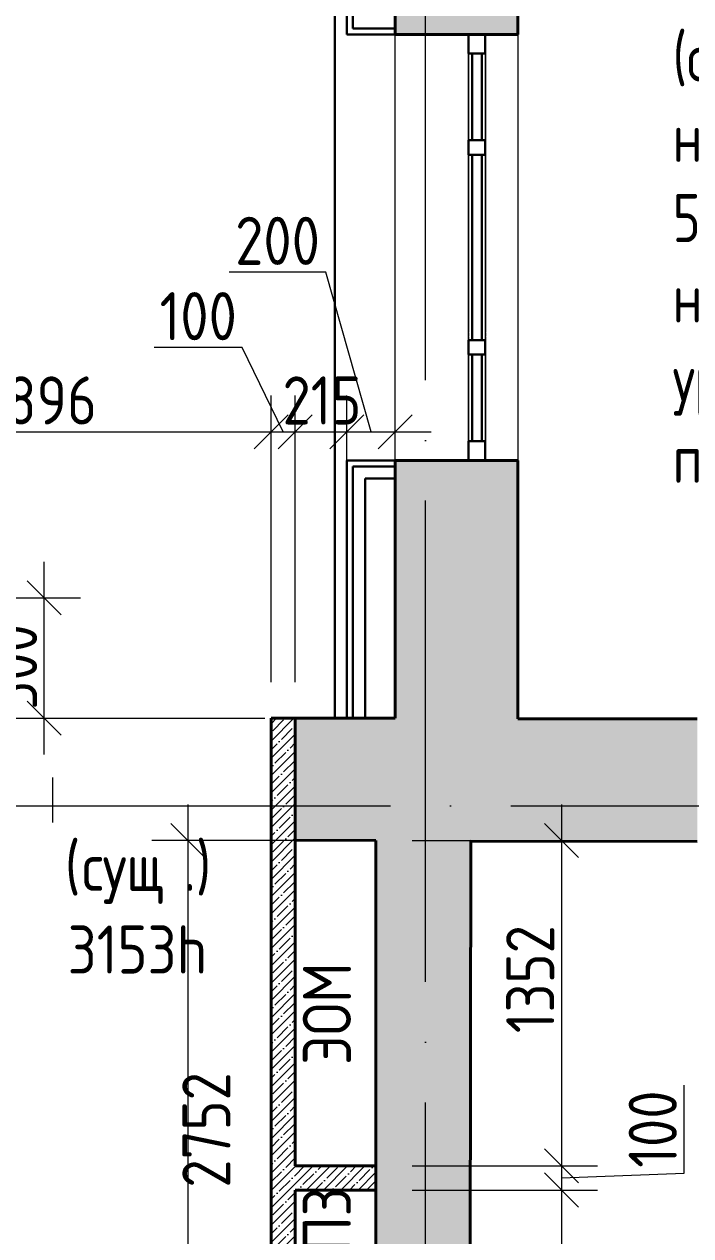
# Model space of a CAD drawing. Header units: millimetres. Extents: x 3050 to 430575, y -569542 to 36130.
# Drawn here: x 281312 to 284082, y -411851 to -406817 of the extents above; entities that cross this region are included whole.
import ezdxf
from ezdxf import colors
from ezdxf.entities.mleader import LeaderData, LeaderLine
from ezdxf.math import Vec2, Vec3

# ---------------------------------------------------------------- set-up
doc = ezdxf.new("R2010")
doc.units = ezdxf.units.MM
doc.linetypes.add('ADSK_Линия сетки', pattern=[25, 20, -2.5, 0, -2.5])
doc.linetypes.add('ADSK_Сверху', pattern=[4.5, 3, -1.5])
for name, color, linetype, lineweight in [('Аннотация', 7, 'Continuous', 9), ('Витраж', 7, 'Continuous', 18), ('Марки дверей', 7, 'Continuous', 20), ('Оси', 7, 'Continuous', 9), ('Панели витража', 7, 'Continuous', 18), ('Размеры', 7, 'Continuous', 9), ('Стены внутренние', 7, 'Continuous', 18), ('Стены наружные', 7, 'Continuous', 18)]:
    doc.layers.add(name, color=color, linetype=linetype, lineweight=lineweight)
doc.layers.add('Линии', color=7, linetype='Continuous', lineweight=9, true_color=0x00a600)
doc.styles.add('GOST Common', font='GOST_Common.ttf', dxfattribs={"width": 0.9, "height": 200})
doc.styles.add('GOST Common_1', font='GOST_Common.ttf', dxfattribs={"width": 0.9, "height": 350})
doc.dimstyles.new('ADSK_Основной_2_мм_Округление_до_1_мм_1', dxfattribs={"dimscale": 304.8, "dimtxt": 201.142999, "dimasz": 0.463911, "dimexe": 0.492126, "dimexo": 0.492126, "dimgap": 0.098425, "dimtad": 1, "dimdec": 0, "dimdsep": 46, "dimtxsty": 'GOST Common', "dimblk1": 'OBLIQUE', "dimblk2": 'OBLIQUE', "dimsah": 1, "dimcen": 0.09, "dimdle": 0.492126, "dimazin": 2, "dimtfac": 1, "dimtdec": 4, "dimtix": 1, "dimtmove": 1, "dimatfit": 3, "dimfxl": 1, "dimtvp": 1, "dimtolj": 1, "dimtzin": 0, "dimlwd": 20, "dimlwe": 20, "dimarcsym": 2})

# ---------------------------------------------------------------- blocks, each defined once
blk = doc.blocks.new('Монолитная лестница - ___-723490-04 План 4-го этажа маркировочный')
at = {"layer": 'Линии', "color": 8, "lineweight": 18, "true_color": 0x808080}
for p, q in [((3748.9, 20408.6), (3745.8, 18556.5)), ((3745.8, 18556.5), (4650.1, 18555)), ((5552.7, 18553.5), (5554.7, 18553.7)), ((5554.7, 18553.7), (5555.2, 18395.7)), ((5555.2, 18395.7), (7355.2, 18401.1)), ((7355.2, 18401.1), (7381.7, 18401.2))]:
    blk.add_line(p, q, dxfattribs=at)
blk = doc.blocks.new('Монолитная лестница - Лестничная площадка_Внутренний_-2428230-04 План 4-го этажа маркировочный')
at = {"layer": 'Линии', "color": 8, "lineweight": 18, "true_color": 0x808080}
for p, q in [((3748.9, 20408.6), (3745.8, 18556.5)), ((3745.8, 18556.5), (4650.1, 18555)), ((5552.7, 18553.5), (5554.7, 18553.7)), ((5554.7, 18553.7), (5555.2, 18395.7)), ((5555.2, 18395.7), (7355.2, 18401.1)), ((7355.2, 18401.1), (7381.7, 18401.2))]:
    blk.add_line(p, q, dxfattribs=at)
blk = doc.blocks.new('Монолитная лестница - ___-2428229-04 План 4-го этажа маркировочный')
blk.add_blockref('Монолитная лестница - Лестничная площадка_Внутренний_-2428230-04 План 4-го этажа маркировочный', (0, 0))
blk = doc.blocks.new('Немонолитная площадка - Лестничная площадка_Внутренний_-2428230-04 План 4-го этажа маркировочный')
at = {"layer": 'Линии', "color": 8, "lineweight": 18, "true_color": 0x808080}
for p, q in [((3748.9, 20408.6), (3745.8, 18556.5)), ((3745.8, 18556.5), (4650.1, 18555)), ((5552.7, 18553.5), (5554.7, 18553.7)), ((5554.7, 18553.7), (5555.2, 18395.7)), ((5555.2, 18395.7), (7355.2, 18401.1)), ((7355.2, 18401.1), (7381.7, 18401.2))]:
    blk.add_line(p, q, dxfattribs=at)
blk = doc.blocks.new('Прямоугольный импост - 70х20_60мм-1225109-04 План 4-го этажа маркировочный')
at = {"layer": 'Витраж', "color": 253, "linetype": 'ADSK_Сверху', "true_color": 0xaaaaaa}
for p, q in [((39704.5, 2434.5), (39704.5, 2364.5)), ((39784.5, 2434.5), (39704.5, 2434.5)), ((40174.5, 2434.5), (40144.5, 2434.5)), ((39784.5, 2364.5), (39704.5, 2364.5)), ((40174.5, 2364.5), (40144.5, 2364.5))]:
    blk.add_line(p, q, dxfattribs=at)
blk = doc.blocks.new('Прямоугольный импост - 70х20_60мм-1424482-04 План 4-го этажа маркировочный')
at = {"layer": 'Витраж', "color": 253, "linetype": 'ADSK_Сверху', "true_color": 0xaaaaaa}
for p, q in [((-80, 35), (0, 35)), ((0, 35), (0, -35)), ((0, -35), (-80, -35))]:
    blk.add_line(p, q, dxfattribs=at)
blk = doc.blocks.new('Прямоугольный импост - 70х20_60мм-1424483-04 План 4-го этажа маркировочный')
at = {"layer": 'Витраж', "color": 253, "linetype": 'ADSK_Сверху', "true_color": 0xaaaaaa}
for p, q in [((0, 35), (-80, 35)), ((0, -35), (0, 35)), ((-80, -35), (0, -35))]:
    blk.add_line(p, q, dxfattribs=at)
blk = doc.blocks.new('Прямоугольный импост - 70х20_60мм-1464403-04 План 4-го этажа маркировочный')
at = {"layer": 'Витраж', "color": 253, "linetype": 'ADSK_Сверху', "true_color": 0xaaaaaa}
for p, q in [((3738.5, 35394.3), (3738.5, 35364.3)), ((3808.5, 35394.3), (3808.5, 35364.3)), ((3738.5, 34594.3), (3738.5, 34564.3)), ((3808.5, 34594.3), (3808.5, 34564.3))]:
    blk.add_line(p, q, dxfattribs=at)
blk = doc.blocks.new('Прямоугольный импост - 70х20_60мм-1225113-04 План 4-го этажа маркировочный')
at = {"layer": 'Витраж', "color": 253, "linetype": 'ADSK_Сверху', "true_color": 0xaaaaaa}
for p, q in [((41084.5, 2434.5), (41054.5, 2434.5)), ((41524.5, 2434.5), (41444.5, 2434.5)), ((41524.5, 2364.5), (41524.5, 2434.5)), ((41084.5, 2364.5), (41054.5, 2364.5)), ((41524.5, 2364.5), (41444.5, 2364.5))]:
    blk.add_line(p, q, dxfattribs=at)
blk = doc.blocks.new('Прямоугольный импост - 70х60мм-1424480-04 План 4-го этажа маркировочный')
at = {"layer": 'Витраж', "color": 253, "linetype": 'ADSK_Сверху', "true_color": 0xaaaaaa}
for p, q in [((-30, 35), (30, 35)), ((30, -35), (-30, -35))]:
    blk.add_line(p, q, dxfattribs=at)
blk = doc.blocks.new('Прямоугольный импост - 70х60мм-1225009-04 План 4-го этажа маркировочный')
at = {"layer": 'Витраж', "color": 253, "linetype": 'ADSK_Сверху', "true_color": 0xaaaaaa}
for p, q in [((41084.5, 2434.5), (41084.5, 2364.5)), ((41444.5, 2434.5), (41084.5, 2434.5)), ((41444.5, 2364.5), (41444.5, 2434.5)), ((41444.5, 2364.5), (41084.5, 2364.5))]:
    blk.add_line(p, q, dxfattribs=at)
blk = doc.blocks.new('Прямоугольный импост - 70х60мм-1464405-04 План 4-го этажа маркировочный')
at = {"layer": 'Витраж', "color": 253, "linetype": 'ADSK_Сверху', "true_color": 0xaaaaaa}
for p, q in [((3808.5, 35364.3), (3738.5, 35364.3)), ((3738.5, 35364.3), (3738.5, 34594.3)), ((3808.5, 35364.3), (3808.5, 34594.3)), ((3738.5, 34594.3), (3808.5, 34594.3))]:
    blk.add_line(p, q, dxfattribs=at)
blk = doc.blocks.new('Системная панель - _AR_Стекло_40мм_привязка по центру-V78-04 План 4-го этажа маркировочный')
at = {"layer": 'Панели витража', "lineweight": 30}
for p, q in [((180, 20), (-180, 20)), ((-180, 20), (-180, -20)), ((180, -20), (180, 20)), ((-180, -20), (180, -20))]:
    blk.add_line(p, q, dxfattribs=at)
blk = doc.blocks.new('Прямоугольный импост - 70х40_60мм-1229682-04 План 4-го этажа маркировочный')
at = {"layer": 'Витраж'}
for p, q in [((41084.5, 2434.5), (41444.5, 2434.5)), ((41084.5, 2364.5), (41444.5, 2364.5))]:
    blk.add_line(p, q, dxfattribs=at)
blk = doc.blocks.new('Прямоугольный импост - 70х20_60мм-V79-04 План 4-го этажа маркировочный')
at = {"layer": 'Витраж', "lineweight": 30}
for p, q in [((-80, 35), (0, 35)), ((-80, -35), (-80, 35)), ((0, 35), (0, -35)), ((0, -35), (-80, -35))]:
    blk.add_line(p, q, dxfattribs=at)
blk = doc.blocks.new('Прямоугольный импост - 70х20_60мм-V80-04 План 4-го этажа маркировочный')
at = {"layer": 'Витраж', "lineweight": 30}
for p, q in [((0, 35), (-80, 35)), ((-80, 35), (-80, -35)), ((0, -35), (0, 35)), ((-80, -35), (0, -35))]:
    blk.add_line(p, q, dxfattribs=at)
blk = doc.blocks.new('Прямоугольный импост - 70х40_60мм-V81-04 План 4-го этажа маркировочный')
at = {"layer": 'Витраж'}
for p, q in [((3738.5, 34174.3), (3738.5, 34534.3)), ((3808.5, 34174.3), (3808.5, 34534.3))]:
    blk.add_line(p, q, dxfattribs=at)
blk = doc.blocks.new('Системная панель - _AR_Стекло_40мм_привязка по центру-V82-04 План 4-го этажа маркировочный')
at = {"layer": 'Панели витража', "lineweight": 30}
for p, q in [((385, 20), (-385, 20)), ((-385, 20), (-385, -20)), ((385, -20), (385, 20)), ((-385, -20), (385, -20))]:
    blk.add_line(p, q, dxfattribs=at)
blk = doc.blocks.new('Прямоугольный импост - 70х40_60мм-1464404-04 План 4-го этажа маркировочный')
at = {"layer": 'Витраж'}
for p, q in [((3738.5, 34594.3), (3738.5, 35364.3)), ((3808.5, 34594.3), (3808.5, 35364.3))]:
    blk.add_line(p, q, dxfattribs=at)
blk = doc.blocks.new('Прямоугольный импост - 70х60мм-V83-04 План 4-го этажа маркировочный')
at = {"layer": 'Витраж', "lineweight": 30}
for p, q in [((-30, 35), (30, 35)), ((-30, -35), (-30, 35)), ((30, 35), (30, -35)), ((30, -35), (-30, -35))]:
    blk.add_line(p, q, dxfattribs=at)
blk = doc.blocks.new('_Oblique')
at = {"color": 0, "linetype": 'ByBlock', "lineweight": -2}
blk.add_line((-0.5, -0.5), (0.5, 0.5), dxfattribs=at)
blk = doc.blocks.new('*D12194')
at = {"layer": 'Defpoints', "color": 0, "transparency": 16777216}
for p in [(280441.8, -409200.9), (281395.2, -409200.9), (280441.8, -409700.9)]:
    blk.add_point(p, dxfattribs=at)
at = {"layer": 'Размеры', "color": 0, "lineweight": 20, "transparency": 16777216}
for p, q in [((281395.2, -409850.9), (281395.2, -409050.9)), ((280591.8, -409200.9), (281545.2, -409200.9)), ((280591.8, -409700.9), (281545.2, -409700.9))]:
    blk.add_line(p, q, dxfattribs=at)
at = {"layer": 'Размеры', "color": 0, "lineweight": 20, "transparency": 16777216, "xscale": 141.4, "yscale": 141.4, "zscale": 141.4}
for p, rotation in [((281395.2, -409200.9), 90), ((281395.2, -409700.9), 270)]:
    blk.add_blockref('_Oblique', p, dxfattribs=dict(at, rotation=rotation))
at = {"layer": 'Размеры', "color": 0, "transparency": 16777216, "insert": (281265.2, -409489.1), "char_height": 200, "attachment_point": 5, "rotation": 90, "style": 'GOST Common'}
blk.add_mtext('\\A1;500', dxfattribs=at)
blk = doc.blocks.new('*D12200')
at = {"layer": 'Defpoints', "color": 0, "transparency": 16777216}
for p in [(282338, -408510.2), (280441.8, -409200.9), (282338, -409200.9)]:
    blk.add_point(p, dxfattribs=at)
at = {"layer": 'Размеры', "color": 0, "lineweight": 20, "transparency": 16777216}
for p, q in [((280441.8, -409050.9), (280441.8, -408360.2)), ((282338, -409050.9), (282338, -408360.2)), ((280291.8, -408510.2), (282488, -408510.2))]:
    blk.add_line(p, q, dxfattribs=at)
at = {"layer": 'Размеры', "color": 0, "lineweight": 20, "transparency": 16777216, "xscale": 141.4, "yscale": 141.4, "zscale": 141.4, "rotation": 180}
blk.add_blockref('_Oblique', (280441.8, -408510.2), dxfattribs=at)
at = {"layer": 'Размеры', "color": 0, "lineweight": 20, "transparency": 16777216, "xscale": 141.4, "yscale": 141.4, "zscale": 141.4}
blk.add_blockref('_Oblique', (282338, -408510.2), dxfattribs=at)
at = {"layer": 'Размеры', "color": 0, "transparency": 16777216, "insert": (281380.9, -408380.2), "char_height": 200, "attachment_point": 5, "style": 'GOST Common'}
blk.add_mtext('\\A1;1896', dxfattribs=at)
blk = doc.blocks.new('*D12201')
at = {"layer": 'Defpoints', "color": 0, "transparency": 16777216}
for p in [(282438, -408510.2), (282338, -409700.9), (282438, -409700.9)]:
    blk.add_point(p, dxfattribs=at)
at = {"layer": 'Размеры', "color": 0, "lineweight": 20, "transparency": 16777216}
for p, q in [((282218, -408160), (281852, -408160)), ((282388, -408510.2), (282218, -408160)), ((282338, -409550.9), (282338, -408360.2)), ((282438, -409550.9), (282438, -408360.2)), ((282188, -408510.2), (282588, -408510.2))]:
    blk.add_line(p, q, dxfattribs=at)
at = {"layer": 'Размеры', "color": 0, "lineweight": 20, "transparency": 16777216, "xscale": 141.4, "yscale": 141.4, "zscale": 141.4, "rotation": 180}
blk.add_blockref('_Oblique', (282338, -408510.2), dxfattribs=at)
at = {"layer": 'Размеры', "color": 0, "lineweight": 20, "transparency": 16777216, "xscale": 141.4, "yscale": 141.4, "zscale": 141.4}
blk.add_blockref('_Oblique', (282438, -408510.2), dxfattribs=at)
at = {"layer": 'Размеры', "color": 0, "transparency": 16777216, "insert": (282035, -408030), "char_height": 200, "attachment_point": 5, "style": 'GOST Common'}
blk.add_mtext('\\A1;100', dxfattribs=at)
blk = doc.blocks.new('*D12202')
at = {"layer": 'Defpoints', "color": 0, "transparency": 16777216}
for p in [(282653.1, -408510.2), (282438, -409700.9), (282653.1, -409700.9)]:
    blk.add_point(p, dxfattribs=at)
at = {"layer": 'Размеры', "color": 0, "lineweight": 20, "transparency": 16777216}
for p, q in [((282438, -409550.9), (282438, -408360.2)), ((282653.1, -409550.9), (282653.1, -408360.2)), ((282288, -408510.2), (282803.1, -408510.2))]:
    blk.add_line(p, q, dxfattribs=at)
at = {"layer": 'Размеры', "color": 0, "lineweight": 20, "transparency": 16777216, "xscale": 141.4, "yscale": 141.4, "zscale": 141.4, "rotation": 180}
blk.add_blockref('_Oblique', (282438, -408510.2), dxfattribs=at)
at = {"layer": 'Размеры', "color": 0, "lineweight": 20, "transparency": 16777216, "xscale": 141.4, "yscale": 141.4, "zscale": 141.4}
blk.add_blockref('_Oblique', (282653.1, -408510.2), dxfattribs=at)
at = {"layer": 'Размеры', "color": 0, "transparency": 16777216, "insert": (282549.2, -408380.2), "char_height": 200, "attachment_point": 5, "style": 'GOST Common'}
blk.add_mtext('\\A1;215', dxfattribs=at)
blk = doc.blocks.new('*D12203')
at = {"layer": 'Defpoints', "color": 0, "transparency": 16777216}
for p in [(282853.1, -408510.2), (282653.1, -409700.9), (282853.1, -409700.9)]:
    blk.add_point(p, dxfattribs=at)
at = {"layer": 'Размеры', "color": 0, "lineweight": 20, "transparency": 16777216}
for p, q in [((282565.6, -407847), (282163.6, -407847)), ((282753.1, -408510.2), (282565.6, -407847)), ((282653.1, -409550.9), (282653.1, -408360.2)), ((282853.1, -409550.9), (282853.1, -408360.2)), ((282503.1, -408510.2), (283003.1, -408510.2))]:
    blk.add_line(p, q, dxfattribs=at)
at = {"layer": 'Размеры', "color": 0, "lineweight": 20, "transparency": 16777216, "xscale": 141.4, "yscale": 141.4, "zscale": 141.4, "rotation": 180}
blk.add_blockref('_Oblique', (282653.1, -408510.2), dxfattribs=at)
at = {"layer": 'Размеры', "color": 0, "lineweight": 20, "transparency": 16777216, "xscale": 141.4, "yscale": 141.4, "zscale": 141.4}
blk.add_blockref('_Oblique', (282853.1, -408510.2), dxfattribs=at)
at = {"layer": 'Размеры', "color": 0, "transparency": 16777216, "insert": (282364.6, -407717), "char_height": 200, "attachment_point": 5, "style": 'GOST Common'}
blk.add_mtext('\\A1;200', dxfattribs=at)
blk = doc.blocks.new('*D12223')
at = {"layer": 'Defpoints', "color": 0, "transparency": 16777216}
for p in [(282773.6, -410209), (282773.6, -411560.9), (283544.7, -411560.9)]:
    blk.add_point(p, dxfattribs=at)
at = {"layer": 'Размеры', "color": 0, "lineweight": 20, "transparency": 16777216}
for p, q in [((283544.7, -410059), (283544.7, -411710.9)), ((282923.6, -410209), (283694.7, -410209)), ((282923.6, -411560.9), (283694.7, -411560.9))]:
    blk.add_line(p, q, dxfattribs=at)
at = {"layer": 'Размеры', "color": 0, "lineweight": 20, "transparency": 16777216, "xscale": 141.4, "yscale": 141.4, "zscale": 141.4}
for p, rotation in [((283544.7, -410209), 90), ((283544.7, -411560.9), 270)]:
    blk.add_blockref('_Oblique', p, dxfattribs=dict(at, rotation=rotation))
at = {"layer": 'Размеры', "color": 0, "transparency": 16777216, "insert": (283414.7, -410784.8), "char_height": 200, "attachment_point": 5, "rotation": 90, "style": 'GOST Common'}
blk.add_mtext('\\A1;1352', dxfattribs=at)
blk = doc.blocks.new('*D12224')
at = {"layer": 'Defpoints', "color": 0, "transparency": 16777216}
for p in [(282773.6, -411560.9), (282773.6, -411660.9), (283544.7, -411660.9)]:
    blk.add_point(p, dxfattribs=at)
at = {"layer": 'Размеры', "color": 0, "lineweight": 20, "transparency": 16777216}
for p, q in [((284053.8, -411590.9), (284053.8, -411224.9)), ((283544.7, -411410.9), (283544.7, -411810.9)), ((282923.6, -411560.9), (283694.7, -411560.9)), ((283544.7, -411610.9), (284053.8, -411590.9)), ((282923.6, -411660.9), (283694.7, -411660.9))]:
    blk.add_line(p, q, dxfattribs=at)
at = {"layer": 'Размеры', "color": 0, "lineweight": 20, "transparency": 16777216, "xscale": 141.4, "yscale": 141.4, "zscale": 141.4}
for p, rotation in [((283544.7, -411560.9), 90), ((283544.7, -411660.9), 270)]:
    blk.add_blockref('_Oblique', p, dxfattribs=dict(at, rotation=rotation))
at = {"layer": 'Размеры', "color": 0, "transparency": 16777216, "insert": (283923.8, -411407.9), "char_height": 200, "attachment_point": 5, "rotation": 90, "style": 'GOST Common'}
blk.add_mtext('\\A1;100', dxfattribs=at)
blk = doc.blocks.new('*D12225')
at = {"layer": 'Defpoints', "color": 0, "transparency": 16777216}
for p in [(282773.6, -411660.9), (282773.6, -412860.9), (283544.7, -412860.9)]:
    blk.add_point(p, dxfattribs=at)
at = {"layer": 'Размеры', "color": 0, "lineweight": 20, "transparency": 16777216}
for p, q in [((283544.7, -411510.9), (283544.7, -413010.9)), ((282923.6, -411660.9), (283694.7, -411660.9)), ((282923.6, -412860.9), (283694.7, -412860.9))]:
    blk.add_line(p, q, dxfattribs=at)
at = {"layer": 'Размеры', "color": 0, "lineweight": 20, "transparency": 16777216, "xscale": 141.4, "yscale": 141.4, "zscale": 141.4}
for p, rotation in [((283544.7, -411660.9), 90), ((283544.7, -412860.9), 270)]:
    blk.add_blockref('_Oblique', p, dxfattribs=dict(at, rotation=rotation))
at = {"layer": 'Размеры', "color": 0, "transparency": 16777216, "insert": (283414.7, -412191.8), "char_height": 200, "attachment_point": 5, "rotation": 90, "style": 'GOST Common'}
blk.add_mtext('\\A1;1200', dxfattribs=at)
blk = doc.blocks.new('*D12230')
at = {"layer": 'Defpoints', "color": 0, "transparency": 16777216}
for p in [(282773.6, -410209.1), (281991.8, -412960.9), (282338, -412960.9)]:
    blk.add_point(p, dxfattribs=at)
at = {"layer": 'Размеры', "color": 0, "lineweight": 20, "transparency": 16777216}
for p, q in [((281991.8, -410059.1), (281991.8, -413110.9)), ((282623.6, -410209.1), (281841.8, -410209.1)), ((282188, -412960.9), (281841.8, -412960.9))]:
    blk.add_line(p, q, dxfattribs=at)
at = {"layer": 'Размеры', "color": 0, "lineweight": 20, "transparency": 16777216, "xscale": 141.4, "yscale": 141.4, "zscale": 141.4}
for p, rotation in [((281991.8, -410209.1), 90), ((281991.8, -412960.9), 270)]:
    blk.add_blockref('_Oblique', p, dxfattribs=dict(at, rotation=rotation))
at = {"layer": 'Размеры', "color": 0, "transparency": 16777216, "insert": (282068.8, -411411.2), "char_height": 200, "attachment_point": 5, "rotation": 90, "style": 'GOST Common'}
blk.add_mtext('\\A1;2752', dxfattribs=at)

msp = doc.modelspace()

# ---------------------------------------------------------------- hatches: boundary and pattern name
at = {"layer": 'Стены внутренние', "true_color": 0xc0c0c0}
h = msp.add_hatch(color=9, dxfattribs=at)
h.paths.add_polyline_path([(282853.1, -410209.46), (282853.1, -409700.93), (282437.99, -409700.93), (282437.99, -410207.05), (282788.51, -410209.08)])
h.paths.add_polyline_path([(280441.78, -410210.93), (280441.78, -409700.93), (280191.3, -409700.93), (280136.32, -410210.93), (280341.78, -410210.93)])
at = {"layer": 'Стены внутренние', "lineweight": 9}
h = msp.add_hatch(dxfattribs=at)
h.set_pattern_fill('ANSI35', color=256, scale=8, style=0)
h.set_pattern_definition([(45, (282470.303, -441848.274), (-35.921024, 35.921024), []), (45, (282506.224, -441848.274), (-35.921024, 35.921024), [63.5, -12.7, 0, -12.7])])
h.paths.add_polyline_path([(282437.99, -409700.93), (282337.99, -409700.93), (282337.99, -412960.93), (282773.58, -412960.93), (282773.58, -412860.93), (282437.99, -412860.93), (282437.99, -411660.93), (282773.58, -411660.93), (282773.58, -411560.93), (282437.99, -411560.93)])
at = {"layer": 'Стены внутренние', "true_color": 0xc0c0c0}
msp.add_hatch(color=9, dxfattribs=at).paths.add_polyline_path([(282773.58, -418057.77), (283153.58, -418056.31), (283168.5, -410211.29), (282773.58, -410209.08), (282773.59, -418050.78)])
at = {"layer": 'Стены наружные', "true_color": 0xc0c0c0}
h = msp.add_hatch(color=9, dxfattribs=at)
h.paths.add_polyline_path([(283041.01, -409703.29), (283363.1, -409703.29), (283363.1, -408629.27), (282853.1, -408629.27), (282853.1, -409703.29), (283040.76, -409703.29)])
h.paths.add_polyline_path([(283297.89, -406859.27), (283363.1, -406859.27), (283363.1, -404595.79), (282853.1, -404595.79), (282853.1, -406859.27), (283041.01, -406859.27)])
h.paths.add_polyline_path([(283023.77, -402825.79), (283363.1, -402825.79), (283363.1, -400532.3), (282853.1, -400532.3), (282853.1, -402825.79)])
h.paths.add_polyline_path([(283112.21, -398762.3), (283363.1, -398762.3), (283363.1, -396527.6), (282853.1, -396527.6), (282853.1, -398762.3), (283041.01, -398762.3)])
h.paths.add_polyline_path([(283363.1, -394757.6), (283362.87, -386958.02), (282853.1, -386953.1), (282853.1, -394757.6), (283041.01, -394757.6)])
h = msp.add_hatch(color=9, dxfattribs=at)
h.paths.add_polyline_path([(286840.41, -410213.29), (287855.14, -410213.29), (287855.14, -409703.29), (285838.64, -409703.29), (285838.64, -410213.29), (286801.35, -410213.29)])
h.paths.add_polyline_path([(283363.1, -410213.29), (284108.64, -410213.29), (284108.64, -409703.29), (282853.1, -409703.29), (282853.1, -410209.46), (283168.5, -410211.29), (283168.5, -410213.29), (283309.68, -410213.29)])
h.paths.add_polyline_path([(290760.92, -410213.29), (290786.92, -410213.29), (290786.92, -409703.29), (289585.14, -409703.29), (289585.14, -410213.29), (290381.25, -410213.29)])

# ---------------------------------------------------------------- linework, layer by layer
at = {"color": 32, "lineweight": 30, "true_color": 0xcd6928}
msp.add_lwpolyline([(282603.1, -393817.25), (282603.1, -393817.25), (282603.1, -409700.93)], dxfattribs=at)
at = {"layer": 'Линии', "color": 8, "lineweight": 18, "true_color": 0x808080}
for p, q in [((280431.45, -409700.93), (282311.4, -409700.93)), ((282423.4, -409700.93), (282430.21, -409700.93)), ((283168.5, -410213.29), (283165.38, -412065.39))]:
    msp.add_line(p, q, dxfattribs=at)
at = {"layer": 'Марки дверей'}
msp.add_line((281429.41, -409946.19), (281429.41, -410133.31), dxfattribs=at)
at = {"layer": 'Оси', "linetype": 'ADSK_Линия сетки', "ltscale": 100}
for p, q in [((282979.52, -435797.51), (282979.52, -386200.07)), ((268333.38, -410065.13), (336561.32, -410065.13))]:
    msp.add_line(p, q, dxfattribs=at)
at = {"layer": 'Стены внутренние', "color": 32, "lineweight": 30, "true_color": 0xcd6928}
for p, q in [((282653.1, -406859.27), (282653.1, -404595.79)), ((282678.1, -406834.27), (282678.1, -404620.79)), ((282853.1, -406834.27), (282678.1, -406834.27)), ((282853.1, -406859.27), (282653.1, -406859.27)), ((282653.1, -409700.93), (282653.1, -408629.27)), ((282853.1, -408629.27), (282653.1, -408629.27)), ((282678.1, -409700.93), (282678.1, -408654.27)), ((282853.1, -408654.27), (282678.1, -408654.27)), ((282728.1, -409700.93), (282728.1, -408704.27)), ((282853.1, -408704.27), (282728.1, -408704.27))]:
    msp.add_line(p, q, dxfattribs=at)
at = {"layer": 'Стены внутренние', "lineweight": 40}
for p, q in [((282853.1, -409700.93), (282337.99, -409700.93)), ((282337.99, -409700.93), (282337.99, -412960.93)), ((282437.99, -409700.93), (282437.99, -411560.93)), ((282853.1, -409700.93), (282472.49, -409700.93)), ((282437.99, -410207.05), (282773.58, -410209.08)), ((282773.58, -410209), (282773.58, -418057.77)), ((283154.31, -417676.31), (283168.5, -410211.29)), ((282773.58, -411560.93), (282437.99, -411560.93)), ((282437.99, -411660.93), (282773.58, -411660.93)), ((282437.99, -411660.93), (282437.99, -412860.93))]:
    msp.add_line(p, q, dxfattribs=at)
at = {"layer": 'Стены наружные', "lineweight": 40}
for p, q in [((282853.1, -404595.79), (282853.1, -406859.27)), ((283363.1, -406859.27), (283363.1, -404595.79)), ((282853.1, -406859.27), (283363.1, -406859.27)), ((283363.1, -408629.27), (282853.1, -408629.27)), ((282853.1, -408629.27), (282853.1, -409700.93)), ((283363.1, -409703.29), (283363.1, -408629.27)), ((284108.64, -409703.29), (283363.1, -409703.29)), ((283168.5, -410211.29), (284108.64, -410213.29))]:
    msp.add_line(p, q, dxfattribs=at)
at = {"layer": 'Стены наружные'}
for p, q in [((282853.1, -408629.27), (282853.1, -406859.27)), ((283363.1, -406859.27), (283363.1, -408629.27))]:
    msp.add_line(p, q, dxfattribs=at)

# ---------------------------------------------------------------- block references
at = {"layer": 'Витраж', "color": 253, "linetype": 'ADSK_Сверху', "true_color": 0xaaaaaa}
for name, p, rotation in [('Прямоугольный импост - 70х20_60мм-1424483-04 План 4-го этажа маркировочный', (283193.1, -406859.27), 89.99999999999957), ('Прямоугольный импост - 70х20_60мм-1225113-04 План 4-го этажа маркировочный', (285592.61, -448383.72), 89.99999999999955), ('Прямоугольный импост - 70х60мм-1225009-04 План 4-го этажа маркировочный', (285592.61, -448383.72), 89.99999999999955), ('Прямоугольный импост - 70х20_60мм-1225109-04 План 4-го этажа маркировочный', (285592.61, -448333.72), 89.9999999999996), ('Прямоугольный импост - 70х60мм-1225009-04 План 4-го этажа маркировочный', (285592.61, -449633.72), 89.9999999999996)]:
    msp.add_blockref(name, p, dxfattribs=dict(at, rotation=rotation))
at = {"layer": 'Витраж'}
for name, p, rotation in [('Прямоугольный импост - 70х20_60мм-V80-04 План 4-го этажа маркировочный', (283193.1, -406859.27), 89.99999999999957), ('Прямоугольный импост - 70х40_60мм-1229682-04 План 4-го этажа маркировочный', (285592.61, -448383.72), 89.99999999999955)]:
    msp.add_blockref(name, p, dxfattribs=dict(at, rotation=rotation))
at = {"layer": 'Витраж', "color": 253, "linetype": 'ADSK_Сверху', "true_color": 0xaaaaaa, "extrusion": (0, 0, -1), "rotation": 270.0000000000004}
for name, p in [('Прямоугольный импост - 70х60мм-1424480-04 План 4-го этажа маркировочный', (-283193.1, -407329.27)), ('Прямоугольный импост - 70х60мм-1424480-04 План 4-го этажа маркировочный', (-283193.1, -408159.27)), ('Прямоугольный импост - 70х20_60мм-1424482-04 План 4-го этажа маркировочный', (-283193.1, -408629.27))]:
    msp.add_blockref(name, p, dxfattribs=at)
at = {"layer": 'Витраж', "extrusion": (0, 0, -1), "rotation": 270.0000000000004}
for name, p in [('Прямоугольный импост - 70х60мм-V83-04 План 4-го этажа маркировочный', (-283193.1, -407329.27)), ('Прямоугольный импост - 70х60мм-V83-04 План 4-го этажа маркировочный', (-283193.1, -408159.27)), ('Прямоугольный импост - 70х20_60мм-V79-04 План 4-го этажа маркировочный', (-283193.1, -408629.27))]:
    msp.add_blockref(name, p, dxfattribs=at)
at = {"layer": 'Витраж', "color": 253, "linetype": 'ADSK_Сверху', "true_color": 0xaaaaaa}
for name in ['Прямоугольный импост - 70х20_60мм-1464403-04 План 4-го этажа маркировочный', 'Прямоугольный импост - 70х60мм-1464405-04 План 4-го этажа маркировочный']:
    msp.add_blockref(name, (279419.61, -442723.58), dxfattribs=at)
at = {"layer": 'Витраж'}
for name in ['Прямоугольный импост - 70х40_60мм-1464404-04 План 4-го этажа маркировочный', 'Прямоугольный импост - 70х40_60мм-V81-04 План 4-го этажа маркировочный']:
    msp.add_blockref(name, (279419.61, -442723.58), dxfattribs=at)
at = {"layer": 'Линии', "color": 8, "lineweight": 18, "true_color": 0x808080}
for name in ['Монолитная лестница - ___-723490-04 План 4-го этажа маркировочный', 'Монолитная лестница - ___-2428229-04 План 4-го этажа маркировочный', 'Немонолитная площадка - Лестничная площадка_Внутренний_-2428230-04 План 4-го этажа маркировочный']:
    msp.add_blockref(name, (279419.61, -430621.92), dxfattribs=at)
at = {"layer": 'Панели витража', "rotation": 269.9999999999995}
for name, p in [('Системная панель - _AR_Стекло_40мм_привязка по центру-V78-04 План 4-го этажа маркировочный', (283193.1, -407119.27)), ('Системная панель - _AR_Стекло_40мм_привязка по центру-V82-04 План 4-го этажа маркировочный', (283193.1, -407744.27)), ('Системная панель - _AR_Стекло_40мм_привязка по центру-V78-04 План 4-го этажа маркировочный', (283193.1, -408369.27))]:
    msp.add_blockref(name, p, dxfattribs=at)

# ---------------------------------------------------------------- texts
at = {"layer": 'Аннотация', "char_height": 200, "attachment_point": 1, "rotation": 90, "style": 'GOST Common'}
for s, insert, width in [('ЭОМ', (282469.81, -411141.04), 555.5694), ('ПЭСПЗ', (282469.81, -412312.58), 858.6073)]:
    msp.add_mtext(s, dxfattribs=dict(at, insert=insert, width=width))
at = {"layer": 'Марки дверей', "lineweight": 9, "char_height": 200, "attachment_point": 1, "style": 'GOST Common_1'}
for s, insert, width in [('\\fGOST Common|b0|i0|c204|p34|;\\W.9;(', (281480.59, -410217.74), 86.5822), ('.)', (281974.69, -410217.74), 151.5189), ('сущ', (281552.02, -410217.74), 512.2783), ('3153h', (281492.49, -410561.7), 728.7339)]:
    msp.add_mtext(s, dxfattribs=dict(at, insert=insert, width=width))

# ---------------------------------------------------------------- dimensions: what is measured, and where the dimension line sits
at = {"layer": 'Размеры', "color": 18, "true_color": 0x000000}
for base, p1, p2, picture, middle in [((282853.1, -408510.2), (282653.1, -409700.93), (282853.1, -409700.93), '*D12203', (282535.56, -407846.98)), ((282437.99, -408510.2), (282337.99, -409700.93), (282437.99, -409700.93), '*D12201', (282187.99, -408159.97)), ((282337.99, -408510.2), (280441.78, -409200.93), (282337.99, -409200.93), '*D12200', (281380.87, -408510.2)), ((282653.1, -408510.2), (282437.99, -409700.93), (282653.1, -409700.93), '*D12202', (282549.17, -408510.2))]:
    dim = msp.add_linear_dim(base=base, p1=p1, p2=p2, dimstyle='ADSK_Основной_2_мм_Округление_до_1_мм_1', override={"dimpost": '<>'}, dxfattribs=at)
    dim.commit()
    dim.dimension.update_dxf_attribs({"geometry": picture, "text_midpoint": middle, "dimtype": 160})
for base, p1, p2, picture, middle in [((281395.18, -409200.93), (280441.78, -409700.93), (280441.78, -409200.93), '*D12194', (281395.18, -409489.12)), ((281991.83, -412960.93), (282773.58, -410209.08), (282337.99, -412960.93), '*D12230', (282198.75, -411411.2)), ((283544.71, -411560.93), (282773.58, -410209), (282773.58, -411560.93), '*D12223', (283544.71, -410784.76)), ((283544.71, -411660.93), (282773.58, -411560.93), (282773.58, -411660.93), '*D12224', (284053.82, -411560.93)), ((283544.71, -412860.93), (282773.58, -411660.93), (282773.58, -412860.93), '*D12225', (283544.71, -412191.82))]:
    dim = msp.add_linear_dim(base=base, p1=p1, p2=p2, angle=90, dimstyle='ADSK_Основной_2_мм_Округление_до_1_мм_1', override={"dimpost": '<>'}, dxfattribs=at)
    dim.commit()
    dim.dimension.update_dxf_attribs({"geometry": picture, "text_midpoint": middle, "dimtype": 160})

# ---------------------------------------------------------------- leaders
ml = msp.add_multileader_mtext('Standard', dxfattribs=at)
ml.set_content('\\pxt9;{\\fISOCPEUR|b0|i0|c204|p34;Выполнить зашивку простенков между \\Pокнами\\P\\W0.8;\\C256;на стальном каркасе с двухслойной обшивкой \\Pцементными плитами Кнауф Аквапанель (12,5 мм) \\Pи минеральным заполнением - 75мм (от верхнего\\Pперекрытия до ур. подоконника (опустить на 50мм\\Pниже ур. подоконника)}', color=(0, 0, 0))
ml.set_leader_properties()
ml.build(insert=Vec2(0, 0))
ml.multileader.update_dxf_attribs({"text_right_attachment_type": 6, "dogleg_length": 0.36, "arrow_head_size": 0.18})
ctx = ml.context
ctx.base_point, ctx.char_height, ctx.arrow_head_size, ctx.landing_gap_size, ctx.plane_origin = Vec3(284006.32, -397650.26), 200, 0.18, 0.09, Vec3(283424.67, -396656.64)
ctx.right_attachment = 6
notes = []
notes.append((ctx, [(0, (1, 1, 0), (284005.96, -397650.26), (1, 0), 0.36, [(0, [(282688.19, -397692.65)], 0, [])])]))
ctx.mtext.insert, ctx.mtext.width, ctx.mtext.flow_direction = Vec3(284006.41, -397520.26), 8.1071, 5
for ctx, leaders in notes:
    for number, flags, end, landing, length, lines in leaders:
        leader = LeaderData()
        leader.index, (leader.has_last_leader_line, leader.has_dogleg_vector, leader.attachment_direction) = number, flags
        leader.last_leader_point, leader.dogleg_vector, leader.dogleg_length = Vec3(end), Vec3(landing), length
        for number, points, colour, breaks in lines:
            line = LeaderLine()
            line.index, line.vertices, line.color, line.breaks = number, Vec3.list(points), colors.encode_raw_color(colour), breaks
            leader.lines.append(line)
        ctx.leaders.append(leader)

doc.saveas('drawing.dxf')
